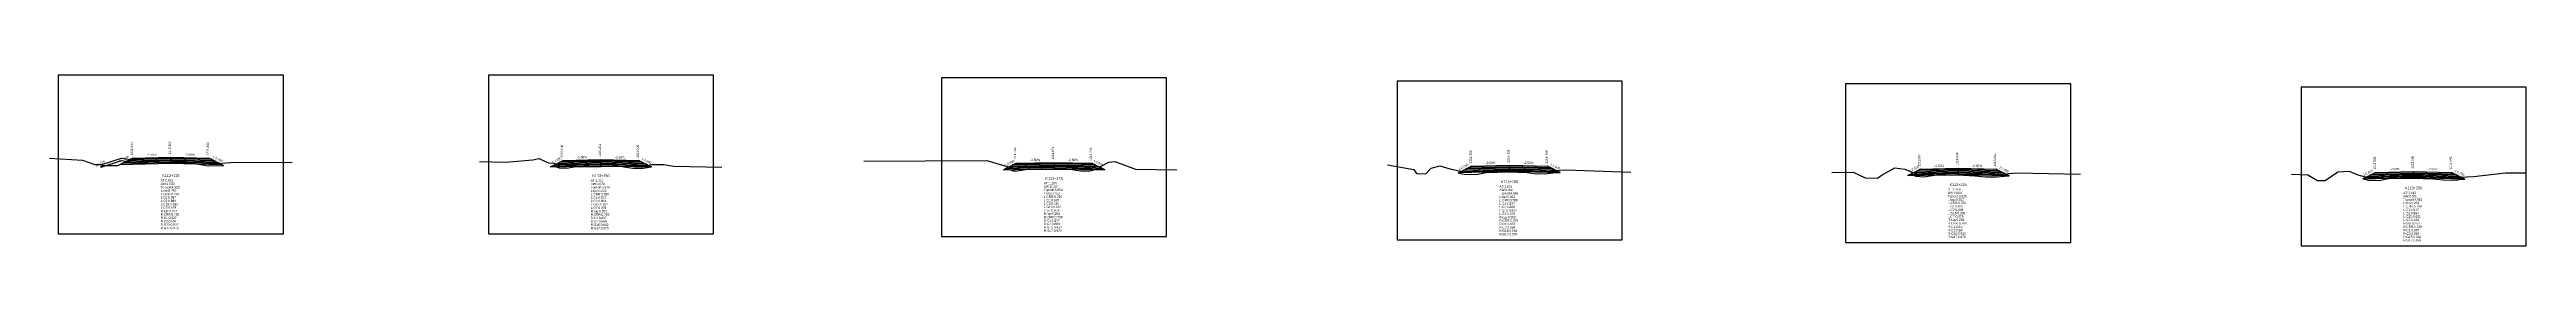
# Model space of a CAD drawing. Extents: x -7 to 78429, y 1189 to 1262.
# Drawn here: x 65214.2 to 65541, y 1203.8 to 1226.4 of the extents above; entities that cross this region are included whole.
import ezdxf
from ezdxf.enums import TextEntityAlignment as Align

# ---------------------------------------------------------------- set-up
doc = ezdxf.new("R2010")
doc.units = 0

msp = doc.modelspace()

# ---------------------------------------------------------------- linework, layer by layer
at = {"layer": 'A4_BORDER', "color": 7}
for points in [[(65215.384, 1205.435), (65245.084, 1205.435), (65245.084, 1226.435), (65215.384, 1226.435), (65215.384, 1205.435)], [(65272.126, 1205.418), (65301.826, 1205.418), (65301.826, 1226.418), (65272.126, 1226.418), (65272.126, 1205.418)], [(65331.898, 1205.072), (65361.598, 1205.072), (65361.598, 1226.072), (65331.898, 1226.072), (65331.898, 1205.072)], [(65391.994, 1204.622), (65421.694, 1204.622), (65421.694, 1225.622), (65391.994, 1225.622), (65391.994, 1204.622)], [(65451.172, 1204.258), (65480.872, 1204.258), (65480.872, 1225.258), (65451.172, 1225.258), (65451.172, 1204.258)], [(65511.256, 1203.806), (65540.956, 1203.806), (65540.956, 1224.806), (65511.256, 1224.806), (65511.256, 1203.806)]]:
    msp.add_lwpolyline(points, dxfattribs=at)
at = {"layer": 'CLEAR_GROUND', "color": 8}
for points in [[(65220.955, 1214.285), (65221.16, 1214.286), (65223.724, 1215.123), (65226.568, 1214.677), (65230.235, 1214.782), (65233.127, 1214.755), (65235.154, 1214.434), (65236.988, 1214.448), (65237.189, 1214.467)], [(65280.655, 1214.445), (65281.465, 1214.142), (65282.406, 1214.125), (65283.447, 1214.269), (65286.982, 1214.336), (65289.466, 1214.36), (65291.177, 1214.089), (65292.554, 1214.1), (65293.611, 1214.289)], [(65340.355, 1214.05), (65341.534, 1213.696), (65343.076, 1213.936), (65346.717, 1213.987), (65348.851, 1213.959), (65350.262, 1213.732), (65351.508, 1213.774), (65352.249, 1213.985), (65352.967, 1214.038), (65353.063, 1214.088)], [(65400.055, 1213.472), (65400.854, 1213.314), (65402.417, 1213.261), (65403.766, 1213.535), (65406.807, 1213.622), (65409.168, 1213.521), (65410.394, 1213.353), (65411.823, 1213.403), (65412.586, 1213.504), (65413.48, 1213.548)], [(65459.755, 1213.331), (65460.444, 1213.029), (65461.537, 1212.946), (65463.144, 1213.215), (65465.963, 1213.21), (65468.219, 1213.113), (65469.635, 1212.964), (65471.108, 1212.97), (65472.129, 1213.069), (65472.733, 1213.108)], [(65519.455, 1212.716), (65520.147, 1212.527), (65521.5, 1212.47), (65523.028, 1212.792), (65526.089, 1212.793), (65528.65, 1212.687), (65529.999, 1212.546), (65531.782, 1212.53), (65532.291, 1212.634), (65532.876, 1212.656)]]:
    msp.add_lwpolyline(points, dxfattribs=at)
at = {"layer": 'DESIGN_ROAD_TRIMMED', "color": 1}
for points in [[(65220.955, 1214.285), (65221.234, 1214.444), (65223.234, 1214.444), (65225.234, 1215.444), (65225.234, 1215.444), (65225.129, 1215.391), (65225.129, 1215.391), (65224.813, 1215.233), (65224.813, 1215.233), (65224.497, 1215.076), (65224.497, 1215.076), (65224.181, 1214.918), (65224.181, 1214.918), (65223.865, 1214.76), (65223.865, 1214.76), (65223.55, 1214.602), (65230.234, 1214.769), (65230.234, 1214.919), (65230.234, 1214.919), (65230.234, 1215.069), (65230.234, 1215.069), (65230.234, 1215.219), (65230.234, 1215.219), (65230.234, 1215.369), (65230.234, 1215.369), (65230.234, 1215.519), (65230.234, 1215.519), (65230.234, 1215.569), (65230.234, 1215.569), (65230.234, 1215.569), (65230.234, 1215.569), (65230.234, 1215.569), (65230.234, 1215.519), (65230.234, 1215.519), (65230.234, 1215.369), (65230.234, 1215.369), (65230.234, 1215.219), (65230.234, 1215.219), (65230.234, 1215.069), (65230.234, 1215.069), (65230.234, 1214.919), (65230.234, 1214.919), (65230.234, 1214.769), (65236.918, 1214.602), (65236.602, 1214.76), (65236.602, 1214.76), (65236.286, 1214.918), (65236.286, 1214.918), (65235.971, 1215.076), (65235.971, 1215.076), (65235.655, 1215.233), (65235.655, 1215.233), (65235.339, 1215.391), (65235.339, 1215.391), (65235.234, 1215.444), (65235.234, 1215.444), (65237.189, 1214.467)], [(65280.655, 1214.445), (65281.976, 1215.106), (65281.976, 1215.106), (65281.871, 1215.053), (65281.871, 1215.053), (65281.555, 1214.895), (65281.555, 1214.895), (65281.239, 1214.738), (65281.239, 1214.738), (65280.924, 1214.58), (65280.924, 1214.58), (65280.608, 1214.422), (65280.608, 1214.422), (65280.292, 1214.264), (65286.976, 1214.431), (65286.976, 1214.581), (65286.976, 1214.581), (65286.976, 1214.731), (65286.976, 1214.731), (65286.976, 1214.881), (65286.976, 1214.881), (65286.976, 1215.031), (65286.976, 1215.031), (65286.976, 1215.181), (65286.976, 1215.181), (65286.976, 1215.231), (65286.976, 1215.231), (65286.976, 1215.231), (65286.976, 1215.231), (65286.976, 1215.231), (65286.976, 1215.181), (65286.976, 1215.181), (65286.976, 1215.031), (65286.976, 1215.031), (65286.976, 1214.881), (65286.976, 1214.881), (65286.976, 1214.731), (65286.976, 1214.731), (65286.976, 1214.581), (65286.976, 1214.581), (65286.976, 1214.431), (65293.66, 1214.264), (65293.345, 1214.422), (65293.345, 1214.422), (65293.029, 1214.58), (65293.029, 1214.58), (65292.713, 1214.738), (65292.713, 1214.738), (65292.397, 1214.895), (65292.397, 1214.895), (65292.081, 1215.053), (65292.081, 1215.053), (65291.976, 1215.106), (65291.976, 1215.106), (65293.611, 1214.289)], [(65340.355, 1214.05), (65341.748, 1214.746), (65341.748, 1214.746), (65341.642, 1214.693), (65341.642, 1214.693), (65341.327, 1214.535), (65341.327, 1214.535), (65341.011, 1214.378), (65341.011, 1214.378), (65340.695, 1214.22), (65340.695, 1214.22), (65340.379, 1214.062), (65340.379, 1214.062), (65340.063, 1213.904), (65346.748, 1214.071), (65346.748, 1214.221), (65346.748, 1214.221), (65346.748, 1214.371), (65346.748, 1214.371), (65346.748, 1214.521), (65346.748, 1214.521), (65346.748, 1214.671), (65346.748, 1214.671), (65346.748, 1214.821), (65346.748, 1214.821), (65346.748, 1214.871), (65346.748, 1214.871), (65346.748, 1214.871), (65346.748, 1214.871), (65346.748, 1214.871), (65346.748, 1214.821), (65346.748, 1214.821), (65346.748, 1214.671), (65346.748, 1214.671), (65346.748, 1214.521), (65346.748, 1214.521), (65346.748, 1214.371), (65346.748, 1214.371), (65346.748, 1214.221), (65346.748, 1214.221), (65346.748, 1214.071), (65353.432, 1213.904), (65353.116, 1214.062), (65353.116, 1214.062), (65352.8, 1214.22), (65352.8, 1214.22), (65352.484, 1214.378), (65352.484, 1214.378), (65352.169, 1214.535), (65352.169, 1214.535), (65351.853, 1214.693), (65351.853, 1214.693), (65351.748, 1214.746), (65351.748, 1214.746), (65353.063, 1214.088)], [(65400.055, 1213.472), (65401.844, 1214.366), (65401.844, 1214.366), (65401.738, 1214.313), (65401.738, 1214.313), (65401.423, 1214.155), (65401.423, 1214.155), (65401.107, 1213.998), (65401.107, 1213.998), (65400.791, 1213.84), (65400.791, 1213.84), (65400.475, 1213.682), (65400.475, 1213.682), (65400.159, 1213.524), (65406.844, 1213.691), (65406.844, 1213.841), (65406.844, 1213.841), (65406.844, 1213.991), (65406.844, 1213.991), (65406.844, 1214.141), (65406.844, 1214.141), (65406.844, 1214.291), (65406.844, 1214.291), (65406.844, 1214.441), (65406.844, 1214.441), (65406.844, 1214.491), (65406.844, 1214.491), (65406.844, 1214.491), (65406.844, 1214.491), (65406.844, 1214.491), (65406.844, 1214.441), (65406.844, 1214.441), (65406.844, 1214.291), (65406.844, 1214.291), (65406.844, 1214.141), (65406.844, 1214.141), (65406.844, 1213.991), (65406.844, 1213.991), (65406.844, 1213.841), (65406.844, 1213.841), (65406.844, 1213.691), (65413.528, 1213.524), (65413.212, 1213.682), (65413.212, 1213.682), (65412.896, 1213.84), (65412.896, 1213.84), (65412.58, 1213.998), (65412.58, 1213.998), (65412.265, 1214.155), (65412.265, 1214.155), (65411.949, 1214.313), (65411.949, 1214.313), (65411.844, 1214.366), (65411.844, 1214.366), (65413.48, 1213.548)], [(65459.755, 1213.331), (65461.022, 1213.964), (65461.022, 1213.964), (65460.916, 1213.911), (65460.916, 1213.911), (65460.601, 1213.753), (65460.601, 1213.753), (65460.285, 1213.596), (65460.285, 1213.596), (65459.969, 1213.438), (65459.969, 1213.438), (65459.653, 1213.28), (65459.653, 1213.28), (65459.337, 1213.122), (65466.022, 1213.289), (65466.022, 1213.439), (65466.022, 1213.439), (65466.022, 1213.589), (65466.022, 1213.589), (65466.022, 1213.739), (65466.022, 1213.739), (65466.022, 1213.889), (65466.022, 1213.889), (65466.022, 1214.039), (65466.022, 1214.039), (65466.022, 1214.089), (65466.022, 1214.089), (65466.022, 1214.089), (65466.022, 1214.089), (65466.022, 1214.089), (65466.022, 1214.039), (65466.022, 1214.039), (65466.022, 1213.889), (65466.022, 1213.889), (65466.022, 1213.739), (65466.022, 1213.739), (65466.022, 1213.589), (65466.022, 1213.589), (65466.022, 1213.439), (65466.022, 1213.439), (65466.022, 1213.289), (65472.706, 1213.122), (65472.39, 1213.28), (65472.39, 1213.28), (65472.074, 1213.438), (65472.074, 1213.438), (65471.759, 1213.596), (65471.759, 1213.596), (65471.443, 1213.753), (65471.443, 1213.753), (65471.127, 1213.911), (65471.127, 1213.911), (65471.022, 1213.964), (65471.022, 1213.964), (65472.733, 1213.108)], [(65519.455, 1212.716), (65521.106, 1213.541), (65521.106, 1213.541), (65521.001, 1213.488), (65521.001, 1213.488), (65520.685, 1213.33), (65520.685, 1213.33), (65520.369, 1213.173), (65520.369, 1213.173), (65520.053, 1213.015), (65520.053, 1213.015), (65519.737, 1212.857), (65519.737, 1212.857), (65519.422, 1212.699), (65526.106, 1212.866), (65526.106, 1213.016), (65526.106, 1213.016), (65526.106, 1213.166), (65526.106, 1213.166), (65526.106, 1213.316), (65526.106, 1213.316), (65526.106, 1213.466), (65526.106, 1213.466), (65526.106, 1213.616), (65526.106, 1213.616), (65526.106, 1213.666), (65526.106, 1213.666), (65526.106, 1213.666), (65526.106, 1213.666), (65526.106, 1213.666), (65526.106, 1213.616), (65526.106, 1213.616), (65526.106, 1213.466), (65526.106, 1213.466), (65526.106, 1213.316), (65526.106, 1213.316), (65526.106, 1213.166), (65526.106, 1213.166), (65526.106, 1213.016), (65526.106, 1213.016), (65526.106, 1212.866), (65532.79, 1212.699), (65532.474, 1212.857), (65532.474, 1212.857), (65532.158, 1213.015), (65532.158, 1213.015), (65531.843, 1213.173), (65531.843, 1213.173), (65531.527, 1213.33), (65531.527, 1213.33), (65531.211, 1213.488), (65531.211, 1213.488), (65531.106, 1213.541), (65531.106, 1213.541), (65532.876, 1212.656)]]:
    msp.add_lwpolyline(points, dxfattribs=at)
at = {"layer": 'FINISHED_ROAD', "color": 2}
for points in [[(65221.234, 1214.444), (65223.234, 1214.444), (65225.234, 1215.444), (65225.234, 1215.444), (65230.234, 1215.569), (65235.234, 1215.444), (65235.234, 1215.444)], [(65281.976, 1215.106), (65281.976, 1215.106), (65286.976, 1215.231), (65291.976, 1215.106), (65291.976, 1215.106)], [(65341.748, 1214.746), (65341.748, 1214.746), (65346.748, 1214.871), (65351.748, 1214.746), (65351.748, 1214.746)], [(65401.844, 1214.366), (65401.844, 1214.366), (65406.844, 1214.491), (65411.844, 1214.366), (65411.844, 1214.366)], [(65461.022, 1213.964), (65461.022, 1213.964), (65466.022, 1214.089), (65471.022, 1213.964), (65471.022, 1213.964)], [(65521.106, 1213.541), (65521.106, 1213.541), (65526.106, 1213.666), (65531.106, 1213.541), (65531.106, 1213.541)]]:
    msp.add_lwpolyline(points, dxfattribs=at)
at = {"layer": 'LAYER_0', "color": 4}
for points in [[(65225.234, 1215.444), (65225.129, 1215.391), (65230.234, 1215.519), (65230.234, 1215.569)], [(65281.976, 1215.106), (65281.871, 1215.053), (65286.976, 1215.181), (65286.976, 1215.231)], [(65341.748, 1214.746), (65341.642, 1214.693), (65346.748, 1214.821), (65346.748, 1214.871)], [(65401.844, 1214.366), (65401.738, 1214.313), (65406.844, 1214.441), (65406.844, 1214.491)], [(65461.022, 1213.964), (65460.916, 1213.911), (65466.022, 1214.039), (65466.022, 1214.089)], [(65521.106, 1213.541), (65521.001, 1213.488), (65526.106, 1213.616), (65526.106, 1213.666)]]:
    msp.add_lwpolyline(points, dxfattribs=at)
at = {"layer": 'LAYER_1', "color": 4}
for points in [[(65225.129, 1215.391), (65224.813, 1215.233), (65230.234, 1215.369), (65230.234, 1215.519)], [(65281.871, 1215.053), (65281.555, 1214.895), (65286.976, 1215.031), (65286.976, 1215.181)], [(65341.642, 1214.693), (65341.327, 1214.535), (65346.748, 1214.671), (65346.748, 1214.821)], [(65401.738, 1214.313), (65401.423, 1214.155), (65406.844, 1214.291), (65406.844, 1214.441)], [(65460.916, 1213.911), (65460.601, 1213.753), (65466.022, 1213.889), (65466.022, 1214.039)], [(65521.001, 1213.488), (65520.685, 1213.33), (65526.106, 1213.466), (65526.106, 1213.616)]]:
    msp.add_lwpolyline(points, dxfattribs=at)
at = {"layer": 'LAYER_10', "color": 6}
for points in [[(65236.286, 1214.918), (65236.602, 1214.76), (65230.234, 1214.919), (65230.234, 1215.069)], [(65293.029, 1214.58), (65293.345, 1214.422), (65286.976, 1214.581), (65286.976, 1214.731)], [(65352.8, 1214.22), (65353.116, 1214.062), (65346.748, 1214.221), (65346.748, 1214.371)], [(65412.896, 1213.84), (65413.212, 1213.682), (65406.844, 1213.841), (65406.844, 1213.991)], [(65472.074, 1213.438), (65472.39, 1213.28), (65466.022, 1213.439), (65466.022, 1213.589)], [(65532.158, 1213.015), (65532.474, 1212.857), (65526.106, 1213.016), (65526.106, 1213.166)]]:
    msp.add_lwpolyline(points, dxfattribs=at)
at = {"layer": 'LAYER_11', "color": 6}
for points in [[(65236.602, 1214.76), (65236.918, 1214.602), (65230.234, 1214.769), (65230.234, 1214.919)], [(65293.345, 1214.422), (65293.66, 1214.264), (65286.976, 1214.431), (65286.976, 1214.581)], [(65353.116, 1214.062), (65353.432, 1213.904), (65346.748, 1214.071), (65346.748, 1214.221)], [(65413.212, 1213.682), (65413.528, 1213.524), (65406.844, 1213.691), (65406.844, 1213.841)], [(65472.39, 1213.28), (65472.706, 1213.122), (65466.022, 1213.289), (65466.022, 1213.439)], [(65532.474, 1212.857), (65532.79, 1212.699), (65526.106, 1212.866), (65526.106, 1213.016)]]:
    msp.add_lwpolyline(points, dxfattribs=at)
at = {"layer": 'LAYER_2', "color": 4}
for points in [[(65224.813, 1215.233), (65224.497, 1215.076), (65230.234, 1215.219), (65230.234, 1215.369)], [(65281.555, 1214.895), (65281.239, 1214.738), (65286.976, 1214.881), (65286.976, 1215.031)], [(65341.327, 1214.535), (65341.011, 1214.378), (65346.748, 1214.521), (65346.748, 1214.671)], [(65401.423, 1214.155), (65401.107, 1213.998), (65406.844, 1214.141), (65406.844, 1214.291)], [(65460.601, 1213.753), (65460.285, 1213.596), (65466.022, 1213.739), (65466.022, 1213.889)], [(65520.685, 1213.33), (65520.369, 1213.173), (65526.106, 1213.316), (65526.106, 1213.466)]]:
    msp.add_lwpolyline(points, dxfattribs=at)
at = {"layer": 'LAYER_3', "color": 4}
for points in [[(65224.497, 1215.076), (65224.181, 1214.918), (65230.234, 1215.069), (65230.234, 1215.219)], [(65281.239, 1214.738), (65280.924, 1214.58), (65286.976, 1214.731), (65286.976, 1214.881)], [(65341.011, 1214.378), (65340.695, 1214.22), (65346.748, 1214.371), (65346.748, 1214.521)], [(65401.107, 1213.998), (65400.791, 1213.84), (65406.844, 1213.991), (65406.844, 1214.141)], [(65460.285, 1213.596), (65459.969, 1213.438), (65466.022, 1213.589), (65466.022, 1213.739)], [(65520.369, 1213.173), (65520.053, 1213.015), (65526.106, 1213.166), (65526.106, 1213.316)]]:
    msp.add_lwpolyline(points, dxfattribs=at)
at = {"layer": 'LAYER_4', "color": 4}
for points in [[(65224.181, 1214.918), (65223.865, 1214.76), (65230.234, 1214.919), (65230.234, 1215.069)], [(65280.924, 1214.58), (65280.608, 1214.422), (65286.976, 1214.581), (65286.976, 1214.731)], [(65340.695, 1214.22), (65340.379, 1214.062), (65346.748, 1214.221), (65346.748, 1214.371)], [(65400.791, 1213.84), (65400.475, 1213.682), (65406.844, 1213.841), (65406.844, 1213.991)], [(65459.969, 1213.438), (65459.653, 1213.28), (65466.022, 1213.439), (65466.022, 1213.589)], [(65520.053, 1213.015), (65519.737, 1212.857), (65526.106, 1213.016), (65526.106, 1213.166)]]:
    msp.add_lwpolyline(points, dxfattribs=at)
at = {"layer": 'LAYER_5', "color": 4}
for points in [[(65223.865, 1214.76), (65223.55, 1214.602), (65230.234, 1214.769), (65230.234, 1214.919)], [(65280.608, 1214.422), (65280.292, 1214.264), (65286.976, 1214.431), (65286.976, 1214.581)], [(65340.379, 1214.062), (65340.063, 1213.904), (65346.748, 1214.071), (65346.748, 1214.221)], [(65400.475, 1213.682), (65400.159, 1213.524), (65406.844, 1213.691), (65406.844, 1213.841)], [(65459.653, 1213.28), (65459.337, 1213.122), (65466.022, 1213.289), (65466.022, 1213.439)], [(65519.737, 1212.857), (65519.422, 1212.699), (65526.106, 1212.866), (65526.106, 1213.016)]]:
    msp.add_lwpolyline(points, dxfattribs=at)
at = {"layer": 'LAYER_6', "color": 6}
for points in [[(65235.234, 1215.444), (65235.339, 1215.391), (65230.234, 1215.519), (65230.234, 1215.569)], [(65291.976, 1215.106), (65292.081, 1215.053), (65286.976, 1215.181), (65286.976, 1215.231)], [(65351.748, 1214.746), (65351.853, 1214.693), (65346.748, 1214.821), (65346.748, 1214.871)], [(65411.844, 1214.366), (65411.949, 1214.313), (65406.844, 1214.441), (65406.844, 1214.491)], [(65471.022, 1213.964), (65471.127, 1213.911), (65466.022, 1214.039), (65466.022, 1214.089)], [(65531.106, 1213.541), (65531.211, 1213.488), (65526.106, 1213.616), (65526.106, 1213.666)]]:
    msp.add_lwpolyline(points, dxfattribs=at)
at = {"layer": 'LAYER_7', "color": 6}
for points in [[(65235.339, 1215.391), (65235.655, 1215.233), (65230.234, 1215.369), (65230.234, 1215.519)], [(65292.081, 1215.053), (65292.397, 1214.895), (65286.976, 1215.031), (65286.976, 1215.181)], [(65351.853, 1214.693), (65352.169, 1214.535), (65346.748, 1214.671), (65346.748, 1214.821)], [(65411.949, 1214.313), (65412.265, 1214.155), (65406.844, 1214.291), (65406.844, 1214.441)], [(65471.127, 1213.911), (65471.443, 1213.753), (65466.022, 1213.889), (65466.022, 1214.039)], [(65531.211, 1213.488), (65531.527, 1213.33), (65526.106, 1213.466), (65526.106, 1213.616)]]:
    msp.add_lwpolyline(points, dxfattribs=at)
at = {"layer": 'LAYER_8', "color": 6}
for points in [[(65235.655, 1215.233), (65235.971, 1215.076), (65230.234, 1215.219), (65230.234, 1215.369)], [(65292.397, 1214.895), (65292.713, 1214.738), (65286.976, 1214.881), (65286.976, 1215.031)], [(65352.169, 1214.535), (65352.484, 1214.378), (65346.748, 1214.521), (65346.748, 1214.671)], [(65412.265, 1214.155), (65412.58, 1213.998), (65406.844, 1214.141), (65406.844, 1214.291)], [(65471.443, 1213.753), (65471.759, 1213.596), (65466.022, 1213.739), (65466.022, 1213.889)], [(65531.527, 1213.33), (65531.843, 1213.173), (65526.106, 1213.316), (65526.106, 1213.466)]]:
    msp.add_lwpolyline(points, dxfattribs=at)
at = {"layer": 'LAYER_9', "color": 6}
for points in [[(65235.971, 1215.076), (65236.286, 1214.918), (65230.234, 1215.069), (65230.234, 1215.219)], [(65292.713, 1214.738), (65293.029, 1214.58), (65286.976, 1214.731), (65286.976, 1214.881)], [(65352.484, 1214.378), (65352.8, 1214.22), (65346.748, 1214.371), (65346.748, 1214.521)], [(65412.58, 1213.998), (65412.896, 1213.84), (65406.844, 1213.991), (65406.844, 1214.141)], [(65471.759, 1213.596), (65472.074, 1213.438), (65466.022, 1213.589), (65466.022, 1213.739)], [(65531.843, 1213.173), (65532.158, 1213.015), (65526.106, 1213.166), (65526.106, 1213.316)]]:
    msp.add_lwpolyline(points, dxfattribs=at)
at = {"layer": 'NATURAL_GROUND', "color": 3}
for points in [[(65214.227, 1215.417), (65218.56, 1215.179), (65220.19, 1214.579), (65221.111, 1214.586), (65223.7, 1215.431), (65226.587, 1214.978), (65230.232, 1215.082), (65233.152, 1215.055), (65235.177, 1214.734), (65236.973, 1214.748), (65238.137, 1214.855), (65246.219, 1214.888)], [(65270.964, 1214.987), (65274.364, 1214.892), (65277.983, 1215.198), (65278.816, 1215.399), (65279.995, 1214.793), (65280.7, 1214.749), (65281.522, 1214.441), (65282.388, 1214.425), (65283.423, 1214.569), (65286.978, 1214.636), (65289.488, 1214.66), (65291.199, 1214.389), (65292.526, 1214.4), (65293.626, 1214.596), (65295.286, 1214.603), (65296.582, 1214.351), (65302.932, 1214.242)], [(65321.668, 1215.029), (65337.87, 1215.109), (65341.555, 1214.003), (65343.051, 1214.236), (65346.717, 1214.287), (65348.877, 1214.259), (65350.281, 1214.033), (65351.462, 1214.073), (65352.197, 1214.282), (65352.884, 1214.333), (65353.957, 1214.887), (65354.755, 1214.974), (65357.488, 1213.968), (65362.957, 1213.891)], [(65390.736, 1214.552), (65394.216, 1213.908), (65394.577, 1213.389), (65395.808, 1213.363), (65396.483, 1214.109), (65397.659, 1214.402), (65399.142, 1213.958), (65400.889, 1213.613), (65402.392, 1213.562), (65403.732, 1213.834), (65406.81, 1213.922), (65409.195, 1213.82), (65410.41, 1213.654), (65411.798, 1213.702), (65412.559, 1213.803), (65414.322, 1213.889), (65422.838, 1213.588)], [(65449.356, 1213.534), (65452.152, 1213.58), (65453.737, 1212.837), (65455.394, 1212.785), (65455.982, 1213.218), (65457.654, 1214.138), (65458.99, 1213.994), (65460.518, 1213.324), (65461.524, 1213.248), (65463.12, 1213.515), (65465.97, 1213.51), (65468.242, 1213.412), (65469.65, 1213.264), (65471.093, 1213.27), (65472.105, 1213.368), (65473.805, 1213.479), (65482.143, 1213.328)], [(65510.016, 1213.31), (65512.156, 1213.236), (65513.444, 1212.468), (65514.448, 1212.482), (65516.088, 1213.602), (65517.593, 1213.722), (65518.747, 1213.22), (65520.194, 1212.825), (65521.475, 1212.771), (65522.997, 1213.092), (65526.095, 1213.093), (65528.672, 1212.986), (65530.016, 1212.846), (65531.753, 1212.83), (65532.255, 1212.933), (65534.021, 1212.998), (65538.222, 1213.501), (65540.992, 1213.503)]]:
    msp.add_lwpolyline(points, dxfattribs=at)
at = {"layer": 'STRUCTURE_LEFT', "color": 4}
for points in [[(65225.234, 1215.444), (65225.129, 1215.391), (65225.129, 1215.391), (65224.813, 1215.233), (65224.813, 1215.233), (65224.497, 1215.076), (65224.497, 1215.076), (65224.181, 1214.918), (65224.181, 1214.918), (65223.865, 1214.76), (65223.865, 1214.76), (65223.55, 1214.602), (65230.234, 1214.769), (65230.234, 1214.919), (65230.234, 1214.919), (65230.234, 1215.069), (65230.234, 1215.069), (65230.234, 1215.219), (65230.234, 1215.219), (65230.234, 1215.369), (65230.234, 1215.369), (65230.234, 1215.519), (65230.234, 1215.519), (65230.234, 1215.569), (65230.234, 1215.569)], [(65281.976, 1215.106), (65281.871, 1215.053), (65281.871, 1215.053), (65281.555, 1214.895), (65281.555, 1214.895), (65281.239, 1214.738), (65281.239, 1214.738), (65280.924, 1214.58), (65280.924, 1214.58), (65280.608, 1214.422), (65280.608, 1214.422), (65280.292, 1214.264), (65286.976, 1214.431), (65286.976, 1214.581), (65286.976, 1214.581), (65286.976, 1214.731), (65286.976, 1214.731), (65286.976, 1214.881), (65286.976, 1214.881), (65286.976, 1215.031), (65286.976, 1215.031), (65286.976, 1215.181), (65286.976, 1215.181), (65286.976, 1215.231), (65286.976, 1215.231)], [(65341.748, 1214.746), (65341.642, 1214.693), (65341.642, 1214.693), (65341.327, 1214.535), (65341.327, 1214.535), (65341.011, 1214.378), (65341.011, 1214.378), (65340.695, 1214.22), (65340.695, 1214.22), (65340.379, 1214.062), (65340.379, 1214.062), (65340.063, 1213.904), (65346.748, 1214.071), (65346.748, 1214.221), (65346.748, 1214.221), (65346.748, 1214.371), (65346.748, 1214.371), (65346.748, 1214.521), (65346.748, 1214.521), (65346.748, 1214.671), (65346.748, 1214.671), (65346.748, 1214.821), (65346.748, 1214.821), (65346.748, 1214.871), (65346.748, 1214.871)], [(65401.844, 1214.366), (65401.738, 1214.313), (65401.738, 1214.313), (65401.423, 1214.155), (65401.423, 1214.155), (65401.107, 1213.998), (65401.107, 1213.998), (65400.791, 1213.84), (65400.791, 1213.84), (65400.475, 1213.682), (65400.475, 1213.682), (65400.159, 1213.524), (65406.844, 1213.691), (65406.844, 1213.841), (65406.844, 1213.841), (65406.844, 1213.991), (65406.844, 1213.991), (65406.844, 1214.141), (65406.844, 1214.141), (65406.844, 1214.291), (65406.844, 1214.291), (65406.844, 1214.441), (65406.844, 1214.441), (65406.844, 1214.491), (65406.844, 1214.491)], [(65461.022, 1213.964), (65460.916, 1213.911), (65460.916, 1213.911), (65460.601, 1213.753), (65460.601, 1213.753), (65460.285, 1213.596), (65460.285, 1213.596), (65459.969, 1213.438), (65459.969, 1213.438), (65459.653, 1213.28), (65459.653, 1213.28), (65459.337, 1213.122), (65466.022, 1213.289), (65466.022, 1213.439), (65466.022, 1213.439), (65466.022, 1213.589), (65466.022, 1213.589), (65466.022, 1213.739), (65466.022, 1213.739), (65466.022, 1213.889), (65466.022, 1213.889), (65466.022, 1214.039), (65466.022, 1214.039), (65466.022, 1214.089), (65466.022, 1214.089)], [(65521.106, 1213.541), (65521.001, 1213.488), (65521.001, 1213.488), (65520.685, 1213.33), (65520.685, 1213.33), (65520.369, 1213.173), (65520.369, 1213.173), (65520.053, 1213.015), (65520.053, 1213.015), (65519.737, 1212.857), (65519.737, 1212.857), (65519.422, 1212.699), (65526.106, 1212.866), (65526.106, 1213.016), (65526.106, 1213.016), (65526.106, 1213.166), (65526.106, 1213.166), (65526.106, 1213.316), (65526.106, 1213.316), (65526.106, 1213.466), (65526.106, 1213.466), (65526.106, 1213.616), (65526.106, 1213.616), (65526.106, 1213.666), (65526.106, 1213.666)]]:
    msp.add_lwpolyline(points, dxfattribs=at)
at = {"layer": 'STRUCTURE_RIGHT', "color": 6}
for points in [[(65230.234, 1215.569), (65230.234, 1215.569), (65230.234, 1215.519), (65230.234, 1215.519), (65230.234, 1215.369), (65230.234, 1215.369), (65230.234, 1215.219), (65230.234, 1215.219), (65230.234, 1215.069), (65230.234, 1215.069), (65230.234, 1214.919), (65230.234, 1214.919), (65230.234, 1214.769), (65236.918, 1214.602), (65236.602, 1214.76), (65236.602, 1214.76), (65236.286, 1214.918), (65236.286, 1214.918), (65235.971, 1215.076), (65235.971, 1215.076), (65235.655, 1215.233), (65235.655, 1215.233), (65235.339, 1215.391), (65235.339, 1215.391), (65235.234, 1215.444)], [(65286.976, 1215.231), (65286.976, 1215.231), (65286.976, 1215.181), (65286.976, 1215.181), (65286.976, 1215.031), (65286.976, 1215.031), (65286.976, 1214.881), (65286.976, 1214.881), (65286.976, 1214.731), (65286.976, 1214.731), (65286.976, 1214.581), (65286.976, 1214.581), (65286.976, 1214.431), (65293.66, 1214.264), (65293.345, 1214.422), (65293.345, 1214.422), (65293.029, 1214.58), (65293.029, 1214.58), (65292.713, 1214.738), (65292.713, 1214.738), (65292.397, 1214.895), (65292.397, 1214.895), (65292.081, 1215.053), (65292.081, 1215.053), (65291.976, 1215.106)], [(65346.748, 1214.871), (65346.748, 1214.871), (65346.748, 1214.821), (65346.748, 1214.821), (65346.748, 1214.671), (65346.748, 1214.671), (65346.748, 1214.521), (65346.748, 1214.521), (65346.748, 1214.371), (65346.748, 1214.371), (65346.748, 1214.221), (65346.748, 1214.221), (65346.748, 1214.071), (65353.432, 1213.904), (65353.116, 1214.062), (65353.116, 1214.062), (65352.8, 1214.22), (65352.8, 1214.22), (65352.484, 1214.378), (65352.484, 1214.378), (65352.169, 1214.535), (65352.169, 1214.535), (65351.853, 1214.693), (65351.853, 1214.693), (65351.748, 1214.746)], [(65406.844, 1214.491), (65406.844, 1214.491), (65406.844, 1214.441), (65406.844, 1214.441), (65406.844, 1214.291), (65406.844, 1214.291), (65406.844, 1214.141), (65406.844, 1214.141), (65406.844, 1213.991), (65406.844, 1213.991), (65406.844, 1213.841), (65406.844, 1213.841), (65406.844, 1213.691), (65413.528, 1213.524), (65413.212, 1213.682), (65413.212, 1213.682), (65412.896, 1213.84), (65412.896, 1213.84), (65412.58, 1213.998), (65412.58, 1213.998), (65412.265, 1214.155), (65412.265, 1214.155), (65411.949, 1214.313), (65411.949, 1214.313), (65411.844, 1214.366)], [(65466.022, 1214.089), (65466.022, 1214.089), (65466.022, 1214.039), (65466.022, 1214.039), (65466.022, 1213.889), (65466.022, 1213.889), (65466.022, 1213.739), (65466.022, 1213.739), (65466.022, 1213.589), (65466.022, 1213.589), (65466.022, 1213.439), (65466.022, 1213.439), (65466.022, 1213.289), (65472.706, 1213.122), (65472.39, 1213.28), (65472.39, 1213.28), (65472.074, 1213.438), (65472.074, 1213.438), (65471.759, 1213.596), (65471.759, 1213.596), (65471.443, 1213.753), (65471.443, 1213.753), (65471.127, 1213.911), (65471.127, 1213.911), (65471.022, 1213.964)], [(65526.106, 1213.666), (65526.106, 1213.666), (65526.106, 1213.616), (65526.106, 1213.616), (65526.106, 1213.466), (65526.106, 1213.466), (65526.106, 1213.316), (65526.106, 1213.316), (65526.106, 1213.166), (65526.106, 1213.166), (65526.106, 1213.016), (65526.106, 1213.016), (65526.106, 1212.866), (65532.79, 1212.699), (65532.474, 1212.857), (65532.474, 1212.857), (65532.158, 1213.015), (65532.158, 1213.015), (65531.843, 1213.173), (65531.843, 1213.173), (65531.527, 1213.33), (65531.527, 1213.33), (65531.211, 1213.488), (65531.211, 1213.488), (65531.106, 1213.541)]]:
    msp.add_lwpolyline(points, dxfattribs=at)

# ---------------------------------------------------------------- texts
at = {"layer": 'INFO_TEXT'}
for s, p in [('AT:0.561', (65228.884, 1212.335)), ('AT:1.351', (65285.626, 1212.318)), ('AW:1.530', (65228.884, 1211.885)), ('Topsoil:4.929', (65228.884, 1211.435)), ('L:top:0.253', (65228.884, 1210.985)), ('L:CRR:0.789', (65228.884, 1210.535)), ('L:C1:0.837', (65228.884, 1210.085)), ('L:C2:0.884', (65228.884, 1209.635)), ('L:G15:0.932', (65228.884, 1209.185)), ('L:G7:0.979', (65228.884, 1208.735)), ('AW:0.070', (65285.626, 1211.868)), ('Topsoil:3.918', (65285.626, 1211.418)), ('L:top:0.253', (65285.626, 1210.968)), ('L:CRR:0.789', (65285.626, 1210.518)), ('L:C1:0.837', (65285.626, 1210.068)), ('L:C2:0.884', (65285.626, 1209.618)), ('L:G15:0.932', (65285.626, 1209.168)), ('AT:1.234', (65345.398, 1211.972)), ('AW:0.163', (65345.398, 1211.522)), ('Topsoil:3.854', (65345.398, 1211.072)), ('L:top:0.253', (65345.398, 1210.622)), ('L:CRR:0.789', (65345.398, 1210.172)), ('L:C1:0.837', (65345.398, 1209.722)), ('L:C2:0.884', (65345.398, 1209.272)), ('L:G15:0.932', (65345.398, 1208.822)), ('AT:1.851', (65405.494, 1211.522)), ('AW:0.004', (65405.494, 1211.072)), ('Topsoil:4.048', (65405.494, 1210.622)), ('L:top:0.253', (65405.494, 1210.172)), ('L:CRR:0.789', (65405.494, 1209.722)), ('L:C1:0.837', (65405.494, 1209.272)), ('L:C2:0.884', (65405.494, 1208.822)), ('AT:1.458', (65464.672, 1211.158)), ('AW:0.084', (65464.672, 1210.708)), ('Topsoil:3.926', (65464.672, 1210.258)), ('L:top:0.253', (65464.672, 1209.808)), ('L:CRR:0.789', (65464.672, 1209.358)), ('L:C1:0.837', (65464.672, 1208.908)), ('AT:1.643', (65524.756, 1210.706)), ('AW:0.001', (65524.756, 1210.256)), ('Topsoil:4.051', (65524.756, 1209.806)), ('L:top:0.253', (65524.756, 1209.356)), ('L:CRR:0.789', (65524.756, 1208.906)), ('R:top:0.253', (65228.884, 1208.285)), ('R:CRR:0.789', (65228.884, 1207.835)), ('R:C1:0.837', (65228.884, 1207.385)), ('R:C2:0.884', (65228.884, 1206.935)), ('R:G15:0.932', (65228.884, 1206.485)), ('R:G17:0.979', (65228.884, 1206.035)), ('L:G7:0.979', (65285.626, 1208.718)), ('R:top:0.253', (65285.626, 1208.268)), ('R:CRR:0.789', (65285.626, 1207.818)), ('R:C1:0.837', (65285.626, 1207.368)), ('R:C2:0.884', (65285.626, 1206.918)), ('R:G15:0.932', (65285.626, 1206.468)), ('R:G17:0.979', (65285.626, 1206.018)), ('L:G7:0.979', (65345.398, 1208.372)), ('R:top:0.253', (65345.398, 1207.922)), ('R:CRR:0.789', (65345.398, 1207.472)), ('R:C1:0.837', (65345.398, 1207.022)), ('R:C2:0.884', (65345.398, 1206.572)), ('R:G15:0.932', (65345.398, 1206.122)), ('R:G17:0.979', (65345.398, 1205.672)), ('L:G15:0.932', (65405.494, 1208.372)), ('L:G7:0.979', (65405.494, 1207.922)), ('R:top:0.253', (65405.494, 1207.472)), ('R:CRR:0.789', (65405.494, 1207.022)), ('R:C1:0.837', (65405.494, 1206.572)), ('R:C2:0.884', (65405.494, 1206.122)), ('R:G15:0.932', (65405.494, 1205.672)), ('L:C2:0.884', (65464.672, 1208.458)), ('L:G15:0.932', (65464.672, 1208.008)), ('L:G7:0.979', (65464.672, 1207.558)), ('R:top:0.253', (65464.672, 1207.108)), ('R:CRR:0.789', (65464.672, 1206.658)), ('R:C1:0.837', (65464.672, 1206.208)), ('R:C2:0.884', (65464.672, 1205.758)), ('L:C1:0.837', (65524.756, 1208.456)), ('L:C2:0.884', (65524.756, 1208.006)), ('L:G15:0.932', (65524.756, 1207.556)), ('L:G7:0.979', (65524.756, 1207.106)), ('R:top:0.253', (65524.756, 1206.656)), ('R:CRR:0.789', (65524.756, 1206.206)), ('R:C1:0.837', (65524.756, 1205.756)), ('R:G17:0.979', (65405.494, 1205.222)), ('R:G15:0.932', (65464.672, 1205.308)), ('R:G17:0.979', (65464.672, 1204.858)), ('R:C2:0.884', (65524.756, 1205.306)), ('R:G15:0.932', (65524.756, 1204.856)), ('R:G17:0.979', (65524.756, 1204.406))]:
    msp.add_text(s, height=0.3, dxfattribs=at).set_placement(p)
at = {"layer": 'LEFT_TEXT_H'}
for s, p in [('1215.444', (65225.234, 1215.804)), ('1215.106', (65281.976, 1215.466)), ('1214.746', (65341.748, 1215.106)), ('1214.366', (65401.844, 1214.726)), ('1213.964', (65461.022, 1214.324)), ('1213.541', (65521.106, 1213.901))]:
    msp.add_text(s, height=0.3, rotation=90, dxfattribs=at).set_placement(p)
at = {"layer": 'POINT_TEXT_H'}
for s, p in [('1215.569', (65230.234, 1215.929)), ('1215.231', (65286.976, 1215.591)), ('1214.871', (65346.748, 1215.231)), ('1214.491', (65406.844, 1214.851)), ('1214.089', (65466.022, 1214.449)), ('1213.666', (65526.106, 1214.026))]:
    msp.add_text(s, height=0.3, rotation=90, dxfattribs=at).set_placement(p)
at = {"layer": 'RIGHT_TEXT_H'}
for s, p in [('1215.444', (65235.234, 1215.804)), ('1215.106', (65291.976, 1215.466)), ('1214.746', (65351.748, 1215.106)), ('1214.366', (65411.844, 1214.726)), ('1213.964', (65471.022, 1214.324)), ('1213.541', (65531.106, 1213.901))]:
    msp.add_text(s, height=0.3, rotation=90, dxfattribs=at).set_placement(p)
at = {"layer": 'SLOPE_left'}
for s, rotation, p in [('1:2.000', 26.565, (65224.153, 1215.105)), ('1:1.750', 29.745, (65221.005, 1214.521)), ('1:2.000', 26.565, (65281.235, 1214.937)), ('1:2.000', 26.565, (65340.971, 1214.559)), ('1:2.000', 26.565, (65400.869, 1214.08)), ('1:2.000', 26.565, (65460.308, 1213.808)), ('1:2.000', 26.565, (65520.2, 1213.289))]:
    msp.add_text(s, height=0.3, rotation=rotation, dxfattribs=at).set_placement(p, align=Align.BOTTOM_CENTER)
at = {"layer": 'SLOPE_right'}
for p in [(65236.292, 1215.116), (65292.874, 1214.858), (65352.486, 1214.578), (65412.742, 1214.118), (65471.958, 1213.697), (65532.072, 1213.259)]:
    msp.add_text('1:2.000', height=0.3, rotation=-26.565, dxfattribs=at).set_placement(p, align=Align.BOTTOM_CENTER)
at = {"layer": 'SLOPE_TEXT'}
for p in [(65227.734, 1215.746), (65232.734, 1215.746), (65284.476, 1215.409), (65289.476, 1215.409), (65344.248, 1215.049), (65349.248, 1215.049), (65404.344, 1214.668), (65409.344, 1214.668), (65463.522, 1214.266), (65468.522, 1214.266), (65523.606, 1213.843), (65528.606, 1213.843)]:
    msp.add_text('-2.50%', height=0.3, dxfattribs=at).set_placement(p, align=Align.CENTER)
at = {"layer": 'STATION_TITLE'}
for s, p in [('K113+125', (65230.234, 1212.935)), ('K113+150', (65286.976, 1212.918)), ('K113+175', (65346.748, 1212.572)), ('K113+200', (65406.844, 1212.122)), ('K113+225', (65466.022, 1211.758)), ('K113+250', (65526.106, 1211.306))]:
    msp.add_text(s, height=0.36, dxfattribs=at).set_placement(p, align=Align.CENTER)

doc.saveas('drawing.dxf')
